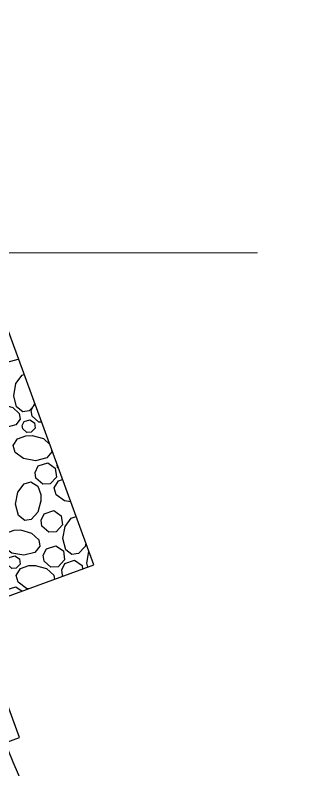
# Model space of a CAD drawing. Header units: inches. Extents: x 3312 to 5850, y 7905 to 11961.
# Drawn here: x 4591.34 to 4600.16, y 9600.35 to 9623.57 of the extents above; entities that cross this region are included whole.
import ezdxf

# ---------------------------------------------------------------- set-up
doc = ezdxf.new("R2010")
doc.units = ezdxf.units.IN
doc.header["$LTSCALE"] = 80
doc.header["$MEASUREMENT"] = 0
doc.linetypes.add('CENTER2', pattern=[1.125, 0.75, -0.125, 0.125, -0.125])
doc.linetypes.add('HIDDEN', pattern=[0.375, 0.25, -0.125])
for name, color, linetype in [('grid', 254, 'HIDDEN'), ('STORM', 250, 'Continuous'), ('STORM CL', 7, 'CENTER2'), ('STORM INLET', 250, 'Continuous')]:
    doc.layers.add(name, color=color, linetype=linetype)

msp = doc.modelspace()

# ---------------------------------------------------------------- linework, layer by layer
at = {"layer": 'grid', "color": 252, "linetype": 'HIDDEN', "lineweight": 0}
msp.add_line((3378.789, 9616.249), (5783.295, 9616.249), dxfattribs=at)
at = {"layer": 'STORM', "color": 1, "flags": 128}
msp.add_lwpolyline([(4586.549, 9626.374), (4576.688, 9622.769), (4583.898, 9603.046), (4593.76, 9606.651)], close=True, dxfattribs=at)
for points in [[(4591.441, 9612.995), (4591.423, 9612.973), (4591.08, 9612.883), (4590.709, 9612.954), (4590.451, 9613.143), (4590.386, 9613.353), (4590.527, 9613.565), (4590.78, 9613.657), (4590.993, 9613.662)], [(4591.954, 9611.592), (4591.773, 9611.393), (4591.577, 9611.362), (4591.384, 9611.515), (4591.295, 9611.858), (4591.365, 9612.23), (4591.554, 9612.486), (4591.619, 9612.507)], [(4590.956, 9611.585), (4591.264, 9611.499), (4591.467, 9611.314), (4591.495, 9611.138), (4591.358, 9610.964), (4591.049, 9610.883), (4590.714, 9610.947), (4590.483, 9611.117), (4590.425, 9611.306), (4590.551, 9611.497), (4590.779, 9611.58), (4590.971, 9611.584)], [(4592.154, 9611.045), (4592.067, 9611.041), (4591.858, 9611.226), (4591.831, 9611.406), (4591.93, 9611.605)], [(4591.929, 9611.605), (4591.947, 9611.611)], [(4591.618, 9611.065), (4591.794, 9611.12), (4591.934, 9611.025), (4591.954, 9610.857), (4591.837, 9610.732), (4591.701, 9610.726), (4591.576, 9610.837), (4591.559, 9610.945), (4591.618, 9611.065)], [(4592.446, 9610.245), (4592.464, 9610.136), (4592.311, 9609.944), (4591.967, 9609.854), (4591.596, 9609.924), (4591.339, 9610.113), (4591.274, 9610.323), (4591.414, 9610.535), (4591.667, 9610.628), (4591.88, 9610.632)], [(4591.865, 9610.634), (4592.207, 9610.538), (4592.405, 9610.358)], [(4592.049, 9609.699), (4592.341, 9609.791), (4592.575, 9609.633), (4592.608, 9609.353), (4592.413, 9609.144), (4592.187, 9609.134), (4591.978, 9609.319), (4591.951, 9609.499), (4592.049, 9609.699)], [(4592.675, 9609.619), (4592.644, 9609.646), (4592.63, 9609.742)], [(4593.052, 9608.589), (4592.86, 9608.625), (4592.604, 9608.813), (4592.538, 9609.024), (4592.678, 9609.236), (4592.799, 9609.28)], [(4592.133, 9608.62), (4592.037, 9608.278), (4591.832, 9608.053), (4591.636, 9608.021), (4591.443, 9608.174), (4591.353, 9608.517), (4591.424, 9608.889), (4591.612, 9609.145), (4591.822, 9609.211), (4592.035, 9609.07), (4592.127, 9608.817), (4592.132, 9608.604)], [(4592.234, 9608.229), (4592.526, 9608.322), (4592.76, 9608.164), (4592.793, 9607.883), (4592.598, 9607.674), (4592.371, 9607.664), (4592.162, 9607.849), (4592.135, 9608.029), (4592.234, 9608.229)], [(4593.516, 9607.319), (4593.489, 9607.224), (4593.284, 9606.999), (4593.088, 9606.968), (4592.895, 9607.12), (4592.806, 9607.464), (4592.876, 9607.835), (4593.065, 9608.092), (4593.216, 9608.139)], [(4591.502, 9607.728), (4591.844, 9607.632), (4592.07, 9607.428), (4592.101, 9607.231), (4591.948, 9607.038), (4591.605, 9606.949), (4591.233, 9607.019), (4590.977, 9607.208), (4590.911, 9607.418), (4591.052, 9607.63), (4591.305, 9607.722), (4591.518, 9607.727)], [(4592.299, 9607.15), (4592.591, 9607.243), (4592.826, 9607.085), (4592.858, 9606.804), (4592.663, 9606.595), (4592.437, 9606.585), (4592.228, 9606.77), (4592.201, 9606.951), (4592.299, 9607.149)], [(4593.572, 9606.583), (4593.54, 9606.702), (4593.609, 9607.064)], [(4591.155, 9606.881), (4591.33, 9606.937), (4591.471, 9606.842), (4591.49, 9606.673), (4591.373, 9606.548), (4591.238, 9606.542), (4591.112, 9606.653), (4591.096, 9606.761), (4591.155, 9606.881)], [(4592.87, 9606.701), (4593.162, 9606.794), (4593.396, 9606.636), (4593.409, 9606.523)], [(4591.753, 9605.917), (4591.691, 9605.929), (4591.433, 9606.118), (4591.368, 9606.328), (4591.509, 9606.54), (4591.762, 9606.632), (4591.975, 9606.637)], [(4591.959, 9606.638), (4592.301, 9606.543), (4592.527, 9606.338), (4592.547, 9606.208)], [(4592.816, 9606.306), (4592.799, 9606.322), (4592.772, 9606.502), (4592.87, 9606.701)], [(4591.066, 9605.883), (4591.359, 9605.976), (4591.553, 9605.844)]]:
    msp.add_lwpolyline(points, dxfattribs=at)
at = {"layer": 'STORM', "color": 5, "flags": 128}
for points in [[(4590.355, 9602.907, 0.098399), (4604.182, 9580.537), (4660.653, 9519.892, -0.393465), (4660.658, 9425.803), (4635.016, 9398.26)], [(4588.733, 9602.753, 0.099949), (4603.029, 9579.463), (4659.501, 9518.819, -0.393465), (4659.506, 9426.876), (4650.344, 9417.035)]]:
    msp.add_lwpolyline(points, format="xyb", dxfattribs=at)
at = {"layer": 'STORM CL', "color": 5, "flags": 128}
msp.add_lwpolyline([(4588.876, 9604.721, 0.106609), (4603.606, 9580), (4660.077, 9519.355, -0.393465), (4660.082, 9426.34), (4634.225, 9398.565)], format="xyb", dxfattribs=at)
at = {"layer": 'STORM INLET', "color": 5, "flags": 128}
msp.add_lwpolyline([(4591.474, 9601.345), (4590.032, 9605.288), (4587.626, 9604.409), (4589.068, 9600.466)], close=True, dxfattribs=at)

doc.saveas('drawing.dxf')
